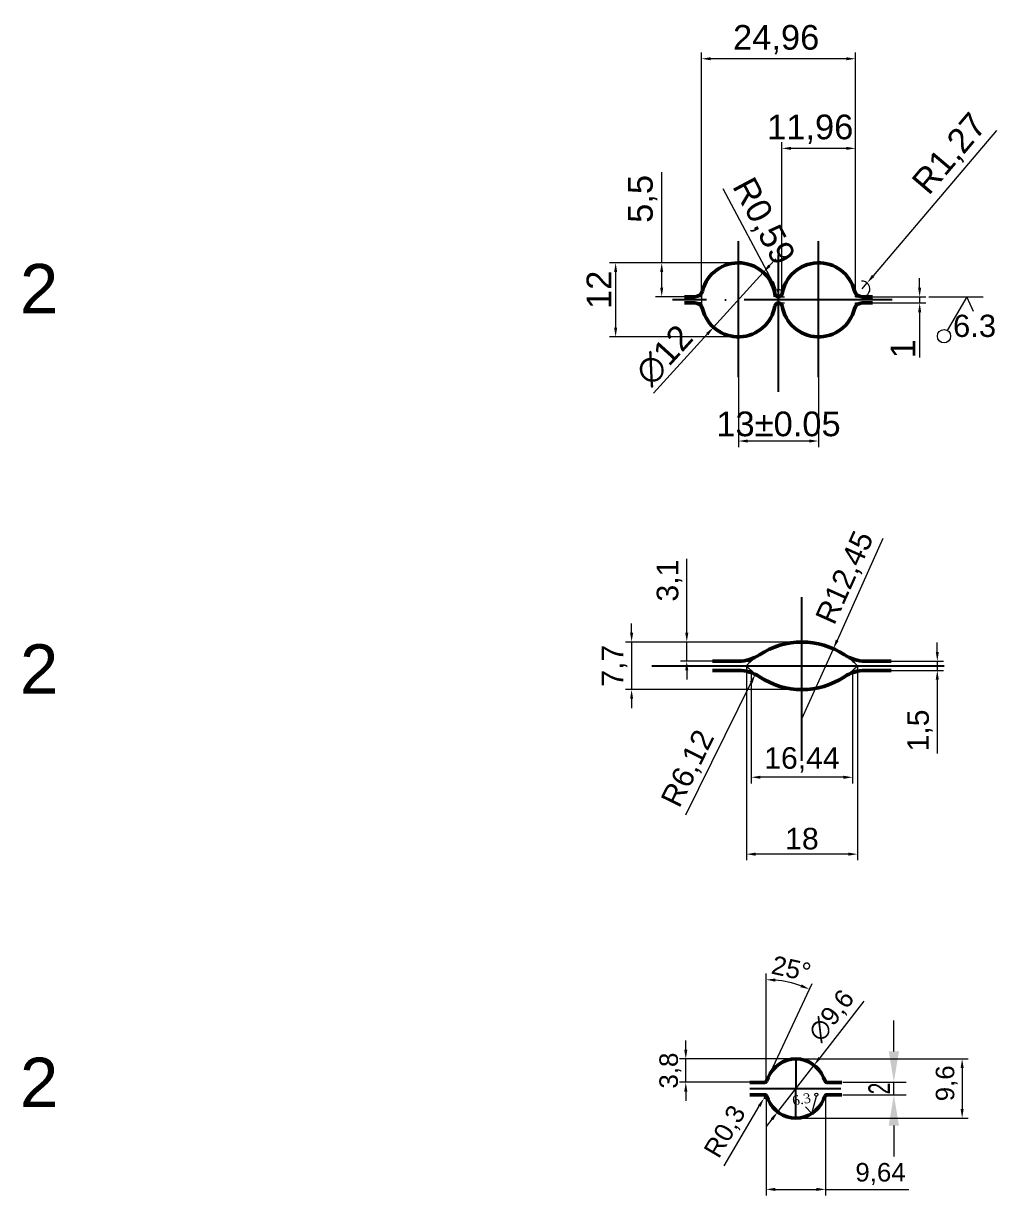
# Model space of a CAD drawing. Header units: millimetres. Extents: x 1526 to 31626, y -4643 to 9189.
# Drawn here: x 16923.5 to 17081.2, y -2227 to -2037.1 of the extents above; entities that cross this region are included whole.
import ezdxf

# ---------------------------------------------------------------- set-up
doc = ezdxf.new("R2010")
doc.units = ezdxf.units.MM
doc.linetypes.add('ACAD_ISO04W100', pattern=[30, 24, -3, 0, -3])
for name, color, linetype, lineweight in [('контурная', 7, 'Continuous', 50), ('осевые', 1, 'ACAD_ISO04W100', 25), ('тонкая', 7, 'Continuous', 20)]:
    doc.layers.add(name, color=color, linetype=linetype, lineweight=lineweight)
doc.layers.add('осевая', color=4, linetype='Continuous')
doc.styles.add('s1v3.5', font='arial.ttf', dxfattribs={"width": 0.7, "height": 3.5})
doc.styles.add('s1v4', font='arial.ttf', dxfattribs={"height": 4})
doc.styles.add('s1x3', font='times.ttf', dxfattribs={"height": 3})
doc.styles.get("Standard").update_dxf_attribs({"font": 'arial.ttf'})
doc.dimstyles.new('s1v3.5', dxfattribs={"dimtxt": 3.5, "dimasz": 5, "dimexe": 2, "dimexo": 0.2, "dimtad": 1, "dimtxsty": 's1v3.5', "dimcen": 2, "dimclrd": 3, "dimclre": 1, "dimclrt": 256, "dimadec": 0, "dimazin": 0, "dimtfac": 1, "dimtmove": 0, "dimatfit": 3, "dimfxl": 1, "dimlwd": -1, "dimlwe": -1, "dimarcsym": 0})
doc.dimstyles.new('s1v4', dxfattribs={"dimtxt": 4, "dimasz": 1.5, "dimexe": 1, "dimexo": 0, "dimgap": 0.7, "dimtad": 1, "dimtxsty": 'Standard', "dimcen": 1, "dimadec": 0, "dimazin": 0, "dimtfac": 1, "dimtix": 1, "dimtmove": 0, "dimatfit": 3, "dimfxl": 1, "dimlwd": -1, "dimlwe": 20, "dimarcsym": 0})

# ---------------------------------------------------------------- blocks, each defined once
blk = doc.blocks.new('*D1665')
at = {"layer": 'Defpoints', "color": 0, "transparency": 16777216}
for p in [(17033.37, -2042.82), (17033.37, -2081.39), (17058.33, -2081.39)]:
    blk.add_point(p, dxfattribs=at)
at = {"layer": 'тонкая', "color": 0, "lineweight": 20, "transparency": 16777216}
for p, q in [((17033.37, -2081.39), (17033.37, -2041.82)), ((17058.33, -2081.39), (17058.33, -2041.82))]:
    blk.add_line(p, q, dxfattribs=at)
at = {"layer": 'тонкая', "color": 0, "transparency": 16777216}
blk.add_line((17056.83, -2042.82), (17034.87, -2042.82), dxfattribs=at)
for points in [[(17034.87, -2042.57), (17034.87, -2043.07), (17033.37, -2042.82)], [(17056.83, -2042.57), (17056.83, -2043.07), (17058.33, -2042.82)]]:
    blk.add_solid(points, dxfattribs=at)
at = {"layer": 'тонкая', "color": 0, "transparency": 16777216, "insert": (17045.47, -2039.72), "char_height": 4, "attachment_point": 5}
blk.add_mtext('24,96', dxfattribs=at)
blk = doc.blocks.new('*D1666')
at = {"layer": 'Defpoints', "color": 0, "transparency": 16777216}
for p in [(17039.35, -2094.41), (17052.35, -2094.41), (17039.35, -2104.77)]:
    blk.add_point(p, dxfattribs=at)
at = {"layer": 'тонкая', "color": 0, "lineweight": 20, "transparency": 16777216}
for p, q in [((17039.35, -2094.41), (17039.35, -2105.77)), ((17052.35, -2094.41), (17052.35, -2105.77))]:
    blk.add_line(p, q, dxfattribs=at)
at = {"layer": 'тонкая', "color": 0, "transparency": 16777216}
blk.add_line((17050.85, -2104.77), (17040.85, -2104.77), dxfattribs=at)
for points in [[(17040.85, -2104.52), (17040.85, -2105.02), (17039.35, -2104.77)], [(17050.85, -2104.52), (17050.85, -2105.02), (17052.35, -2104.77)]]:
    blk.add_solid(points, dxfattribs=at)
at = {"layer": 'тонкая', "color": 0, "transparency": 16777216, "insert": (17045.85, -2102.02), "char_height": 4, "attachment_point": 5}
blk.add_mtext('13%%P0.05', dxfattribs=at)
blk = doc.blocks.new('*D1664')
at = {"layer": 'Defpoints', "color": 0, "transparency": 16777216}
for p in [(17046.37, -2057.34), (17058.33, -2074.89), (17046.37, -2081.39)]:
    blk.add_point(p, dxfattribs=at)
at = {"layer": 'тонкая', "color": 0, "lineweight": 20, "transparency": 16777216}
for p, q in [((17046.37, -2081.39), (17046.37, -2056.34)), ((17058.33, -2074.89), (17058.33, -2056.34))]:
    blk.add_line(p, q, dxfattribs=at)
at = {"layer": 'тонкая', "color": 0, "transparency": 16777216}
blk.add_line((17056.83, -2057.34), (17047.87, -2057.34), dxfattribs=at)
for points in [[(17047.87, -2057.09), (17047.87, -2057.59), (17046.37, -2057.34)], [(17056.83, -2057.09), (17056.83, -2057.59), (17058.33, -2057.34)]]:
    blk.add_solid(points, dxfattribs=at)
at = {"layer": 'тонкая', "color": 0, "transparency": 16777216, "insert": (17050.99, -2054.24), "char_height": 4, "attachment_point": 5}
blk.add_mtext('11,96', dxfattribs=at)
blk = doc.blocks.new('*D1667')
at = {"layer": 'Defpoints', "color": 0, "transparency": 16777216}
for p in [(17061.08, -2081.39), (17068.73, -2081.39), (17061.08, -2082.39)]:
    blk.add_point(p, dxfattribs=at)
at = {"layer": 'тонкая', "color": 0, "transparency": 16777216}
for p, q in [((17068.73, -2079.89), (17068.73, -2078.39)), ((17068.73, -2081.39), (17068.73, -2082.39)), ((17068.73, -2083.89), (17068.73, -2091.26))]:
    blk.add_line(p, q, dxfattribs=at)
at = {"layer": 'тонкая', "color": 0, "lineweight": 20, "transparency": 16777216}
for p, q in [((17061.08, -2081.39), (17069.73, -2081.39)), ((17061.08, -2082.39), (17069.73, -2082.39))]:
    blk.add_line(p, q, dxfattribs=at)
at = {"layer": 'тонкая', "color": 0, "transparency": 16777216}
for points in [[(17068.48, -2079.89), (17068.98, -2079.89), (17068.73, -2081.39)], [(17068.48, -2083.89), (17068.98, -2083.89), (17068.73, -2082.39)]]:
    blk.add_solid(points, dxfattribs=at)
at = {"layer": 'тонкая', "color": 0, "transparency": 16777216, "insert": (17066.02, -2089.83), "char_height": 4, "attachment_point": 5, "rotation": 90}
blk.add_mtext('1', dxfattribs=at)
blk = doc.blocks.new('*D1668')
at = {"layer": 'Defpoints', "color": 0, "transparency": 16777216}
for p in [(17060.22, -2079.15), (17059.4, -2080.12)]:
    blk.add_point(p, dxfattribs=at)
at = {"layer": 'тонкая', "color": 0, "transparency": 16777216}
for p, q in [((17081.2, -2054.42), (17061.19, -2078.01)), ((17059.4, -2080.12), (17060.22, -2079.15))]:
    blk.add_line(p, q, dxfattribs=at)
at = {"layer": 'тонкая', "color": 0, "lineweight": 20, "transparency": 16777216}
blk.add_arc((17059.4, -2080.12), 1.27, 270, 94.8138, dxfattribs=at)
at = {"layer": 'тонкая', "color": 0, "transparency": 16777216}
blk.add_solid([(17061, -2077.85), (17061.38, -2078.17), (17060.22, -2079.15)], dxfattribs=at)
at = {"layer": 'тонкая', "color": 0, "transparency": 16777216, "insert": (17073.78, -2058.37), "char_height": 4, "attachment_point": 5, "rotation": 49.699}
blk.add_mtext('R1,27', dxfattribs=at)
blk = doc.blocks.new('*D1669')
at = {"layer": 'Defpoints', "color": 0, "transparency": 16777216}
for p in [(17039.35, -2075.89), (17019.45, -2087.89), (17039.35, -2087.89)]:
    blk.add_point(p, dxfattribs=at)
at = {"layer": 'тонкая', "color": 0, "lineweight": 20, "transparency": 16777216}
for p, q in [((17039.35, -2075.89), (17018.45, -2075.89)), ((17039.35, -2087.89), (17018.45, -2087.89))]:
    blk.add_line(p, q, dxfattribs=at)
at = {"layer": 'тонкая', "color": 0, "transparency": 16777216}
blk.add_line((17019.45, -2077.39), (17019.45, -2086.39), dxfattribs=at)
for points in [[(17019.2, -2077.39), (17019.7, -2077.39), (17019.45, -2075.89)], [(17019.2, -2086.39), (17019.7, -2086.39), (17019.45, -2087.89)]]:
    blk.add_solid(points, dxfattribs=at)
at = {"layer": 'тонкая', "color": 0, "transparency": 16777216, "insert": (17016.74, -2080.27), "char_height": 4, "attachment_point": 5, "rotation": 90}
blk.add_mtext('12', dxfattribs=at)
blk = doc.blocks.new('*D1670')
at = {"layer": 'Defpoints', "color": 0, "transparency": 16777216}
for p in [(17045.57, -2080.28), (17045.85, -2080.8)]:
    blk.add_point(p, dxfattribs=at)
at = {"layer": 'тонкая', "color": 0, "transparency": 16777216}
for p, q in [((17036.81, -2063.84), (17044.87, -2078.96)), ((17045.85, -2080.8), (17045.57, -2080.28))]:
    blk.add_line(p, q, dxfattribs=at)
at = {"layer": 'тонкая', "color": 0, "lineweight": 20, "transparency": 16777216}
blk.add_arc((17045.85, -2080.8), 0.59, 350.4794, 118.0546, dxfattribs=at)
at = {"layer": 'тонкая', "color": 0, "transparency": 16777216}
blk.add_solid([(17045.09, -2078.84), (17044.65, -2079.07), (17045.57, -2080.28)], dxfattribs=at)
at = {"layer": 'тонкая', "color": 0, "transparency": 16777216, "insert": (17043.23, -2069.28), "char_height": 4, "attachment_point": 5, "rotation": 298.0546}
blk.add_mtext('R0,59', dxfattribs=at)
blk = doc.blocks.new('*D1671')
at = {"layer": 'Defpoints', "color": 0, "transparency": 16777216}
for p in [(17043.39, -2077.45), (17035.32, -2086.33)]:
    blk.add_point(p, dxfattribs=at)
at = {"layer": 'тонкая', "color": 0, "transparency": 16777216}
for p, q in [((17044.39, -2076.34), (17045.4, -2075.23)), ((17043.39, -2077.45), (17035.32, -2086.33)), ((17025.61, -2097.02), (17034.31, -2087.44))]:
    blk.add_line(p, q, dxfattribs=at)
at = {"layer": 'тонкая', "color": 0, "lineweight": 20, "transparency": 16777216}
blk.add_arc((17039.35, -2081.89), 6, 165.9088, 237.2944, dxfattribs=at)
at = {"layer": 'тонкая', "color": 0, "transparency": 16777216}
for points in [[(17044.21, -2076.17), (17044.58, -2076.51), (17043.39, -2077.45)], [(17034.12, -2087.27), (17034.49, -2087.61), (17035.32, -2086.33)]]:
    blk.add_solid(points, dxfattribs=at)
at = {"layer": 'тонкая', "color": 0, "transparency": 16777216, "insert": (17027.34, -2090.87), "char_height": 4, "attachment_point": 5, "rotation": 47.7451}
blk.add_mtext('∅12', dxfattribs=at)
blk = doc.blocks.new('*D1672')
at = {"layer": 'Defpoints', "color": 0, "transparency": 16777216}
for p in [(17026.92, -2075.89), (17030.62, -2075.89), (17030.62, -2081.39)]:
    blk.add_point(p, dxfattribs=at)
at = {"layer": 'тонкая', "color": 0, "transparency": 16777216}
for p, q in [((17026.92, -2075.89), (17026.92, -2061.18)), ((17026.92, -2079.89), (17026.92, -2077.39))]:
    blk.add_line(p, q, dxfattribs=at)
at = {"layer": 'тонкая', "color": 0, "lineweight": 20, "transparency": 16777216}
for p, q in [((17030.62, -2075.89), (17025.92, -2075.89)), ((17030.62, -2081.39), (17025.92, -2081.39))]:
    blk.add_line(p, q, dxfattribs=at)
at = {"layer": 'тонкая', "color": 0, "transparency": 16777216}
for points in [[(17026.67, -2077.39), (17027.17, -2077.39), (17026.92, -2075.89)], [(17026.67, -2079.89), (17027.17, -2079.89), (17026.92, -2081.39)]]:
    blk.add_solid(points, dxfattribs=at)
at = {"layer": 'тонкая', "color": 0, "transparency": 16777216, "insert": (17023.83, -2065.53), "char_height": 4, "attachment_point": 5, "rotation": 90}
blk.add_mtext('5,5', dxfattribs=at)
blk = doc.blocks.new('*D1673')
at = {"layer": 'Defpoints', "color": 0, "transparency": 16777216}
for p in [(17054.74, -2138.44), (17049.65, -2149.79)]:
    blk.add_point(p, dxfattribs=at)
at = {"layer": 'тонкая', "color": 0, "transparency": 16777216}
for p, q in [((17062.77, -2120.57), (17055.36, -2137.07)), ((17049.65, -2149.79), (17054.74, -2138.44))]:
    blk.add_line(p, q, dxfattribs=at)
blk.add_solid([(17055.13, -2136.97), (17055.59, -2137.17), (17054.74, -2138.44)], dxfattribs=at)
at = {"layer": 'тонкая', "color": 0, "transparency": 16777216, "insert": (17056.81, -2126.99), "char_height": 3.5, "attachment_point": 5, "rotation": 65.819}
blk.add_mtext('R12,45', dxfattribs=at)
blk = doc.blocks.new('*D1674')
at = {"layer": 'Defpoints', "color": 0, "transparency": 16777216}
for p in [(17041.43, -2141.94), (17057.87, -2141.94), (17041.43, -2159.26)]:
    blk.add_point(p, dxfattribs=at)
at = {"layer": 'тонкая', "color": 0, "lineweight": 20, "transparency": 16777216}
for p, q in [((17041.43, -2141.94), (17041.43, -2160.26)), ((17057.87, -2141.94), (17057.87, -2160.26))]:
    blk.add_line(p, q, dxfattribs=at)
at = {"layer": 'тонкая', "color": 0, "transparency": 16777216}
blk.add_line((17056.37, -2159.26), (17042.93, -2159.26), dxfattribs=at)
for points in [[(17042.93, -2159.01), (17042.93, -2159.51), (17041.43, -2159.26)], [(17056.37, -2159.01), (17056.37, -2159.51), (17057.87, -2159.26)]]:
    blk.add_solid(points, dxfattribs=at)
at = {"layer": 'тонкая', "color": 0, "transparency": 16777216, "insert": (17049.65, -2156.46), "char_height": 3.5, "attachment_point": 5}
blk.add_mtext('16,44', dxfattribs=at)
blk = doc.blocks.new('*D1675')
at = {"layer": 'Defpoints', "color": 0, "transparency": 16777216}
for p in [(17040.64, -2141.19), (17058.65, -2141.19), (17040.64, -2171.72)]:
    blk.add_point(p, dxfattribs=at)
at = {"layer": 'тонкая', "color": 0, "lineweight": 20, "transparency": 16777216}
for p, q in [((17040.64, -2141.19), (17040.64, -2172.72)), ((17058.65, -2141.19), (17058.65, -2172.72))]:
    blk.add_line(p, q, dxfattribs=at)
at = {"layer": 'тонкая', "color": 0, "transparency": 16777216}
blk.add_line((17057.15, -2171.72), (17042.14, -2171.72), dxfattribs=at)
for points in [[(17042.14, -2171.47), (17042.14, -2171.97), (17040.64, -2171.72)], [(17057.15, -2171.47), (17057.15, -2171.97), (17058.65, -2171.72)]]:
    blk.add_solid(points, dxfattribs=at)
at = {"layer": 'тонкая', "color": 0, "transparency": 16777216, "insert": (17049.65, -2169.23), "char_height": 3.5, "attachment_point": 5}
blk.add_mtext('18', dxfattribs=at)
blk = doc.blocks.new('*D1676')
at = {"layer": 'Defpoints', "color": 0, "transparency": 16777216}
for p in [(17064.12, -2140.44), (17064.12, -2141.94), (17071.59, -2141.94)]:
    blk.add_point(p, dxfattribs=at)
at = {"layer": 'тонкая', "color": 0, "transparency": 16777216}
for p, q in [((17071.59, -2138.94), (17071.59, -2137.44)), ((17071.59, -2140.44), (17071.59, -2141.94)), ((17071.59, -2143.44), (17071.59, -2155.41))]:
    blk.add_line(p, q, dxfattribs=at)
at = {"layer": 'тонкая', "color": 0, "lineweight": 20, "transparency": 16777216}
for p, q in [((17064.12, -2140.44), (17072.59, -2140.44)), ((17064.12, -2141.94), (17072.59, -2141.94))]:
    blk.add_line(p, q, dxfattribs=at)
at = {"layer": 'тонкая', "color": 0, "transparency": 16777216}
for points in [[(17071.34, -2138.94), (17071.84, -2138.94), (17071.59, -2140.44)], [(17071.34, -2143.44), (17071.84, -2143.44), (17071.59, -2141.94)]]:
    blk.add_solid(points, dxfattribs=at)
at = {"layer": 'тонкая', "color": 0, "transparency": 16777216, "insert": (17068.79, -2151.68), "char_height": 3.5, "attachment_point": 5, "rotation": 90}
blk.add_mtext('1,5', dxfattribs=at)
blk = doc.blocks.new('*D1677')
at = {"layer": 'Defpoints', "color": 0, "transparency": 16777216}
for p in [(17049.65, -2137.34), (17022.04, -2145.04), (17049.65, -2145.04)]:
    blk.add_point(p, dxfattribs=at)
at = {"layer": 'тонкая', "color": 0, "transparency": 16777216}
for p, q in [((17022.04, -2135.84), (17022.04, -2134.34)), ((17022.04, -2137.34), (17022.04, -2145.04)), ((17022.04, -2146.54), (17022.04, -2148.04))]:
    blk.add_line(p, q, dxfattribs=at)
at = {"layer": 'тонкая', "color": 0, "lineweight": 20, "transparency": 16777216}
for p, q in [((17049.65, -2137.34), (17021.04, -2137.34)), ((17049.65, -2145.04), (17021.04, -2145.04))]:
    blk.add_line(p, q, dxfattribs=at)
at = {"layer": 'тонкая', "color": 0, "transparency": 16777216}
for points in [[(17021.79, -2135.84), (17022.29, -2135.84), (17022.04, -2137.34)], [(17021.79, -2146.54), (17022.29, -2146.54), (17022.04, -2145.04)]]:
    blk.add_solid(points, dxfattribs=at)
at = {"layer": 'тонкая', "color": 0, "transparency": 16777216, "insert": (17019.25, -2141.19), "char_height": 3.5, "attachment_point": 5, "rotation": 90}
blk.add_mtext('7,7', dxfattribs=at)
blk = doc.blocks.new('*D1678')
at = {"layer": 'Defpoints', "color": 0, "transparency": 16777216}
for p in [(17030.98, -2137.34), (17035.17, -2137.34), (17035.17, -2140.44)]:
    blk.add_point(p, dxfattribs=at)
at = {"layer": 'тонкая', "color": 0, "transparency": 16777216}
for p, q in [((17030.98, -2135.84), (17030.98, -2123.84)), ((17030.98, -2140.44), (17030.98, -2137.34)), ((17030.98, -2141.94), (17030.98, -2143.44))]:
    blk.add_line(p, q, dxfattribs=at)
at = {"layer": 'тонкая', "color": 0, "lineweight": 20, "transparency": 16777216}
for p, q in [((17035.17, -2137.34), (17029.98, -2137.34)), ((17035.17, -2140.44), (17029.98, -2140.44))]:
    blk.add_line(p, q, dxfattribs=at)
at = {"layer": 'тонкая', "color": 0, "transparency": 16777216}
for points in [[(17030.73, -2135.84), (17031.23, -2135.84), (17030.98, -2137.34)], [(17030.73, -2141.94), (17031.23, -2141.94), (17030.98, -2140.44)]]:
    blk.add_solid(points, dxfattribs=at)
at = {"layer": 'тонкая', "color": 0, "transparency": 16777216, "insert": (17028.18, -2127.39), "char_height": 3.5, "attachment_point": 5, "rotation": 90}
blk.add_mtext('3,1', dxfattribs=at)
blk = doc.blocks.new('*D1679')
at = {"layer": 'Defpoints', "color": 0, "transparency": 16777216}
for p in [(17042.08, -2142.58), (17039.37, -2148.06)]:
    blk.add_point(p, dxfattribs=at)
at = {"layer": 'тонкая', "color": 0, "transparency": 16777216}
blk.add_line((17030.83, -2165.36), (17041.42, -2143.92), dxfattribs=at)
blk.add_solid([(17041.19, -2143.81), (17041.64, -2144.03), (17042.08, -2142.58)], dxfattribs=at)
at = {"layer": 'тонкая', "color": 0, "transparency": 16777216, "insert": (17031.37, -2157.93), "char_height": 3.5, "attachment_point": 5, "rotation": 63.7159}
blk.add_mtext('R6,12', dxfattribs=at)
blk = doc.blocks.new('*D1680')
at = {"layer": 'Defpoints', "color": 0, "transparency": 16777216}
for p in [(17053.48, -2210.7), (17043.84, -2211.76), (17053.48, -2226.05)]:
    blk.add_point(p, dxfattribs=at)
at = {"layer": 'тонкая', "color": 0, "lineweight": 20, "transparency": 16777216}
for p, q in [((17053.48, -2210.7), (17053.48, -2227.05)), ((17043.84, -2211.76), (17043.84, -2227.05))]:
    blk.add_line(p, q, dxfattribs=at)
at = {"layer": 'тонкая', "color": 0, "transparency": 16777216}
for p, q in [((17045.34, -2226.05), (17051.98, -2226.05)), ((17053.48, -2226.05), (17066.98, -2226.05))]:
    blk.add_line(p, q, dxfattribs=at)
for points in [[(17045.34, -2225.8), (17045.34, -2226.3), (17043.84, -2226.05)], [(17051.98, -2225.8), (17051.98, -2226.3), (17053.48, -2226.05)]]:
    blk.add_solid(points, dxfattribs=at)
at = {"layer": 'тонкая', "color": 0, "transparency": 16777216, "insert": (17062.39, -2223.55), "char_height": 3, "attachment_point": 5}
blk.add_mtext('9,64', dxfattribs=at)
blk = doc.blocks.new('*D1681')
at = {"layer": 'Defpoints', "color": 0, "transparency": 16777216}
for p in [(17048.66, -2204.9), (17048.66, -2214.5), (17075.62, -2214.5)]:
    blk.add_point(p, dxfattribs=at)
at = {"layer": 'тонкая', "color": 0, "lineweight": 20, "transparency": 16777216}
for p, q in [((17048.66, -2204.9), (17076.62, -2204.9)), ((17048.66, -2214.5), (17076.62, -2214.5))]:
    blk.add_line(p, q, dxfattribs=at)
at = {"layer": 'тонкая', "color": 0, "transparency": 16777216}
blk.add_line((17075.62, -2206.4), (17075.62, -2213), dxfattribs=at)
for points in [[(17075.37, -2206.4), (17075.87, -2206.4), (17075.62, -2204.9)], [(17075.37, -2213), (17075.87, -2213), (17075.62, -2214.5)]]:
    blk.add_solid(points, dxfattribs=at)
at = {"layer": 'тонкая', "color": 0, "transparency": 16777216, "insert": (17073.12, -2208.86), "char_height": 3, "attachment_point": 5, "rotation": 90}
blk.add_mtext('9,6', dxfattribs=at)
blk = doc.blocks.new('*D1682')
at = {"layer": 'Defpoints', "color": 0, "transparency": 16777216}
for p in [(17030.82, -2204.9), (17048.66, -2204.9), (17041.22, -2208.7)]:
    blk.add_point(p, dxfattribs=at)
at = {"layer": 'тонкая', "color": 0, "transparency": 16777216}
for p, q in [((17030.82, -2203.4), (17030.82, -2201.9)), ((17030.82, -2208.7), (17030.82, -2204.9)), ((17030.82, -2210.2), (17030.82, -2211.7))]:
    blk.add_line(p, q, dxfattribs=at)
at = {"layer": 'тонкая', "color": 0, "lineweight": 20, "transparency": 16777216}
for p, q in [((17048.66, -2204.9), (17029.82, -2204.9)), ((17041.22, -2208.7), (17029.82, -2208.7))]:
    blk.add_line(p, q, dxfattribs=at)
at = {"layer": 'тонкая', "color": 0, "transparency": 16777216}
for points in [[(17030.57, -2203.4), (17031.07, -2203.4), (17030.82, -2204.9)], [(17030.57, -2210.2), (17031.07, -2210.2), (17030.82, -2208.7)]]:
    blk.add_solid(points, dxfattribs=at)
at = {"layer": 'тонкая', "color": 0, "transparency": 16777216, "insert": (17028.32, -2206.8), "char_height": 3, "attachment_point": 5, "rotation": 90}
blk.add_mtext('3,8', dxfattribs=at)
blk = doc.blocks.new('*D1683')
at = {"layer": 'Defpoints', "color": 0, "transparency": 16777216}
for p in [(17048.62, -2192.76), (17043.84, -2207.65), (17043.84, -2208.7), (17043.92, -2208.53), (17044.2, -2207.94)]:
    blk.add_point(p, dxfattribs=at)
at = {"layer": 'тонкая', "color": 0, "lineweight": 20, "transparency": 16777216}
for p, q in [((17043.84, -2207.65), (17043.84, -2191.06)), ((17044.2, -2207.94), (17051.3, -2192.71))]:
    blk.add_line(p, q, dxfattribs=at)
at = {"layer": 'тонкая', "color": 0, "transparency": 16777216}
blk.add_arc((17043.84, -2208.7), 16.64, 70.1655, 84.8345, dxfattribs=at)
for points in [[(17045.33, -2192.38), (17045.35, -2191.88), (17043.84, -2192.06)], [(17049.59, -2192.82), (17049.4, -2193.28), (17050.88, -2193.62)]]:
    blk.add_solid(points, dxfattribs=at)
at = {"layer": 'тонкая', "color": 0, "transparency": 16777216, "insert": (17047.93, -2190.28), "char_height": 3, "attachment_point": 5, "rotation": 347.5}
blk.add_mtext('25°', dxfattribs=at)
blk = doc.blocks.new('*D1684')
at = {"layer": 'Defpoints', "color": 0, "transparency": 16777216}
for p in [(17051.61, -2205.92), (17045.72, -2213.49)]:
    blk.add_point(p, dxfattribs=at)
at = {"layer": 'тонкая', "color": 0, "transparency": 16777216}
for p, q in [((17059.67, -2195.56), (17052.53, -2204.73)), ((17045.72, -2213.49), (17051.61, -2205.92)), ((17044.79, -2214.68), (17043.87, -2215.86))]:
    blk.add_line(p, q, dxfattribs=at)
for points in [[(17052.34, -2204.58), (17052.73, -2204.89), (17051.61, -2205.92)], [(17044.6, -2214.52), (17044.99, -2214.83), (17045.72, -2213.49)]]:
    blk.add_solid(points, dxfattribs=at)
at = {"layer": 'тонкая', "color": 0, "transparency": 16777216, "insert": (17054.55, -2197.99), "char_height": 3, "attachment_point": 5, "rotation": 52.1014}
blk.add_mtext('∅9,6', dxfattribs=at)
blk = doc.blocks.new('*D1685')
at = {"layer": 'Defpoints', "color": 0, "transparency": 16777216}
for p in [(17043.65, -2211), (17043.5, -2211.26)]:
    blk.add_point(p, dxfattribs=at)
at = {"layer": 'тонкая', "color": 0, "transparency": 16777216}
for p, q in [((17043.65, -2211), (17043.5, -2211.26)), ((17037.04, -2222.24), (17042.74, -2212.56))]:
    blk.add_line(p, q, dxfattribs=at)
at = {"layer": 'тонкая', "color": 0, "lineweight": 20, "transparency": 16777216}
blk.add_arc((17043.65, -2211), 0.3, 239.5313, 25, dxfattribs=at)
at = {"layer": 'тонкая', "color": 0, "transparency": 16777216}
blk.add_solid([(17042.52, -2212.43), (17042.95, -2212.68), (17043.5, -2211.26)], dxfattribs=at)
at = {"layer": 'тонкая', "color": 0, "transparency": 16777216, "insert": (17037.35, -2216.77), "char_height": 3, "attachment_point": 5, "rotation": 59.5313}
blk.add_mtext('R0,3', dxfattribs=at)
blk = doc.blocks.new('*D1686')
at = {"layer": 'Defpoints', "color": 0, "transparency": 16777216}
for p in [(17056.1, -2208.7), (17064.55, -2208.7), (17056.1, -2210.7)]:
    blk.add_point(p, dxfattribs=at)
at = {"layer": 'тонкая', "color": 3, "transparency": 16777216}
for p, q in [((17064.55, -2203.7), (17064.55, -2198.7)), ((17064.55, -2210.7), (17064.55, -2208.7)), ((17064.55, -2215.7), (17064.55, -2220.7))]:
    blk.add_line(p, q, dxfattribs=at)
at = {"layer": 'тонкая', "color": 1, "transparency": 16777216}
for p, q in [((17056.3, -2208.7), (17066.55, -2208.7)), ((17056.3, -2210.7), (17066.55, -2210.7))]:
    blk.add_line(p, q, dxfattribs=at)
at = {"layer": 'тонкая', "color": 3, "transparency": 16777216}
for points in [[(17063.72, -2203.7), (17065.38, -2203.7), (17064.55, -2208.7)], [(17063.72, -2215.7), (17065.38, -2215.7), (17064.55, -2210.7)]]:
    blk.add_solid(points, dxfattribs=at)
at = {"layer": 'тонкая', "transparency": 16777216, "insert": (17062.17, -2209.7), "char_height": 3.5, "attachment_point": 5, "rotation": 90, "style": 's1v3.5'}
blk.add_mtext('2', dxfattribs=at)

msp = doc.modelspace()

# ---------------------------------------------------------------- linework, layer by layer
at = {"layer": 'контурная'}
for p, q in [((17032.30013, -2081.38987), (17030.62392, -2081.38987)), ((17059.40261, -2081.38987), (17061.07882, -2081.38987)), ((17032.30013, -2082.38987), (17030.62392, -2082.38987)), ((17059.40261, -2082.38987), (17061.07882, -2082.38987)), ((17039.37329, -2140.4447), (17035.16734, -2140.4447)), ((17059.91714, -2140.4447), (17064.1231, -2140.4447)), ((17039.37329, -2141.9447), (17035.16734, -2141.9447)), ((17059.91714, -2141.9447), (17064.1231, -2141.9447)), ((17043.65201, -2208.70496), (17041.22352, -2208.70496)), ((17043.92391, -2208.53175), (17044.2004, -2207.93882)), ((17053.40341, -2208.53175), (17053.12692, -2207.93882)), ((17053.6753, -2208.70496), (17056.10379, -2208.70496)), ((17043.65201, -2210.70496), (17041.22352, -2210.70496)), ((17043.92391, -2210.87818), (17044.2004, -2211.47111)), ((17053.40341, -2210.87818), (17053.12692, -2211.47111)), ((17053.6753, -2210.70496), (17056.10379, -2210.70496))]:
    msp.add_line(p, q, dxfattribs=at)
for centre, radius, start, end in [((17039.35137, -2081.88987), 6, 4.7801918, 165.9087851), ((17052.35137, -2081.88987), 6, 14.0912149, 170.4794045), ((17032.30013, -2080.11987), 1.27, 270, 345.9087851), ((17045.8506, -2080.79987), 0.59, 189.5205955, 270), ((17045.85214, -2080.79987), 0.59, 270, 350.4794045), ((17059.40261, -2080.11987), 1.27, 194.0912149, 270), ((17032.30013, -2083.65987), 1.27, 14.0912149, 90), ((17039.35137, -2081.88987), 6, 194.0912149, 350.4794045), ((17045.8506, -2082.97987), 0.59, 90, 170.4794045), ((17045.85214, -2082.97987), 0.59, 9.5205955, 90), ((17052.35137, -2081.88987), 6, 189.5205955, 345.9087851), ((17059.40261, -2083.65987), 1.27, 90, 165.9087851), ((17049.64522, -2149.79283), 12.44813, 56.4130498, 123.5869502), ((17039.37329, -2134.3247), 6.12, 270, 303.5869502), ((17059.91714, -2134.3247), 6.12, 236.4130498, 270), ((17039.37329, -2148.0647), 6.12, 56.4130498, 90), ((17059.91714, -2148.0647), 6.12, 90, 123.5869502), ((17049.64522, -2132.59657), 12.44813, 236.4130498, 303.5869502), ((17048.66366, -2209.70496), 4.8, 90, 158.4109064), ((17048.66366, -2209.70496), 4.8, 21.5890936, 90), ((17043.65201, -2208.40496), 0.3, 270, 335), ((17053.6753, -2208.40496), 0.3, 205, 270), ((17043.65201, -2211.00496), 0.3, 25, 90), ((17053.6753, -2211.00496), 0.3, 90, 155), ((17048.66366, -2209.70496), 4.8, 201.5890936, 270), ((17048.66366, -2209.70496), 4.8, 270, 338.4109064)]:
    msp.add_arc(centre, radius, start, end, dxfattribs=at)
at = {"layer": 'осевая'}
for p, q in [((17049.64522, -2156.58462), (17049.64522, -2130.06316)), ((17025.32552, -2141.1947), (17072.71822, -2141.1947))]:
    msp.add_line(p, q, dxfattribs=at)
at = {"layer": 'осевые'}
for p, q in [((17039.35137, -2094.4133), (17039.35137, -2072.36139)), ((17052.35137, -2094.4133), (17052.35137, -2072.36139)), ((17045.85137, -2096.77051), (17045.85137, -2074.57666)), ((17064.27814, -2081.88987), (17028.67529, -2081.88987)), ((17048.66366, -2204.90496), (17048.66366, -2209.70496)), ((17041.22352, -2209.70496), (17055.95434, -2209.70496)), ((17048.66366, -2214.50496), (17048.66366, -2209.70496))]:
    msp.add_line(p, q, dxfattribs=at)
at = {"layer": 'тонкая'}
for p, q in [((17033.37224, -2081.38987), (17032.71443, -2081.38987)), ((17045.8506, -2081.38987), (17045.25096, -2081.38987)), ((17045.8506, -2081.38987), (17046.83854, -2081.38987)), ((17058.3305, -2081.38987), (17059.16828, -2081.38987)), ((17070.23154, -2081.38987), (17079.00497, -2081.38987)), ((17033.37224, -2082.38987), (17032.71443, -2082.38987)), ((17045.8506, -2082.38987), (17046.83854, -2082.38987)), ((17058.3305, -2082.38987), (17059.16828, -2082.38987)), ((17039.37329, -2140.4447), (17041.42522, -2140.4447)), ((17059.91714, -2140.4447), (17057.86522, -2140.4447)), ((17039.37329, -2141.9447), (17041.42522, -2141.9447)), ((17059.91714, -2141.9447), (17057.86522, -2141.9447)), ((17043.7348, -2208.70496), (17043.84313, -2208.70496)), ((17043.84313, -2208.70496), (17043.84313, -2207.65124)), ((17043.84313, -2208.70496), (17043.89826, -2208.58675)), ((17053.48418, -2208.70496), (17053.42906, -2208.58675)), ((17053.59252, -2208.70496), (17053.48418, -2208.70496)), ((17043.7348, -2210.70496), (17043.84313, -2210.70496)), ((17043.84313, -2210.70496), (17043.89826, -2210.82317)), ((17043.84313, -2210.70496), (17043.84313, -2211.75869)), ((17053.48418, -2210.70496), (17053.42906, -2210.82317)), ((17053.59252, -2210.70496), (17053.48418, -2210.70496))]:
    msp.add_line(p, q, dxfattribs=at)
for points in [[(17077.45014, -2083.77946), (17076.36895, -2081.38987), (17073.21707, -2086.84908)], [(17050.23111, -2212.67637), (17051.23749, -2213.75656), (17051.99119, -2210.94369)]]:
    msp.add_lwpolyline(points, dxfattribs=at)
for centre, radius in [((17072.67825, -2087.78235), 1.07765), ((17051.98993, -2210.6871), 0.24941)]:
    msp.add_circle(centre, radius, dxfattribs=at)
for centre, radius, start, end in [((17039.35137, -2081.88987), 6, 168.9588089, 175.2198082), ((17052.35137, -2081.88987), 6, 172.0771278, 175.2198082), ((17052.35137, -2081.88987), 6, 4.7801918, 12.165435), ((17039.35137, -2081.88987), 6, 184.7801918, 191.0411911), ((17052.35137, -2081.88987), 6, 184.7801918, 187.9228722), ((17052.35137, -2081.88987), 6, 347.834565, 355.2198082), ((17049.64522, -2149.79283), 12.44813, 125.7741738, 136.3131413), ((17049.64522, -2149.79283), 12.44813, 43.6868587, 54.2258262), ((17049.64522, -2132.59657), 12.44813, 223.6868587, 234.2258262), ((17049.64522, -2132.59657), 12.44813, 305.7741738, 316.3131413)]:
    msp.add_arc(centre, radius, start, end, dxfattribs=at)

# ---------------------------------------------------------------- texts
at = {"layer": 'тонкая', "style": 's1v4'}
for s, height, p in [('2', 8, (16922.89571, -2084.06865)), ('6.3', 3.6, (17074.13705, -2087.9014)), ('2', 8, (16922.89571, -2145.71461)), ('2', 8, (16922.89571, -2212.70469))]:
    msp.add_text(s, height=height, dxfattribs=at).set_placement(p)
at = {"layer": 'тонкая', "style": 's1x3'}
msp.add_text('6.3', height=1.6, rotation=10, dxfattribs=at).set_placement((17048.22933, -2212.48352))

# ---------------------------------------------------------------- dimensions: what is measured, and where the dimension line sits
at = {"layer": 'тонкая'}
for base, p1, p2, picture, middle in [((17033.37224, -2042.82377), (17058.3305, -2081.38987), (17033.37224, -2081.38987), '*D1665', (17045.47235, -2042.82377)), ((17046.37224, -2057.34425), (17058.3305, -2074.89145), (17046.37224, -2081.38987), '*D1664', (17050.98974, -2057.34425))]:
    dim = msp.add_linear_dim(base=base, p1=p1, p2=p2, dimstyle='s1v4', dxfattribs=at)
    dim.commit()
    dim.dimension.update_dxf_attribs({"geometry": picture, "text_midpoint": middle, "dimtype": 160})
for center, mpoint, override, picture, middle in [((17059.40261, -2080.11987), (17060.22405, -2079.1513), {"dimdec": 4}, '*D1668', (17076.14603, -2060.37741)), ((17039.37329, -2148.0647), (17042.08337, -2142.57745), {"dimtxt": 3.5}, '*D1679', (17033.88701, -2159.17309))]:
    dim = msp.add_radius_dim(center=center, mpoint=mpoint, dimstyle='s1v4', override=override, dxfattribs=at)
    dim.commit()
    dim.dimension.update_dxf_attribs({"geometry": picture, "text_midpoint": middle, "dimtype": 164})
for base, p1, p2, dimstyle, picture, middle in [((17026.92383, -2075.88987), (17030.62392, -2081.38987), (17030.62392, -2075.88987), 's1v4', '*D1672', (17026.92383, -2065.53366)), ((17019.45115, -2087.88987), (17039.35137, -2075.88987), (17039.35137, -2087.88987), 's1v4', '*D1669', (17019.45115, -2080.26669)), ((17068.73154, -2081.38987), (17061.07882, -2082.38987), (17061.07882, -2081.38987), 's1v4', '*D1667', (17068.73154, -2089.82657)), ((17064.54964, -2208.70496), (17056.10379, -2210.70496), (17056.10379, -2208.70496), 's1v3.5', '*D1686', (17064.54964, -2209.70496))]:
    dim = msp.add_linear_dim(base=base, p1=p1, p2=p2, angle=90, dimstyle=dimstyle, dxfattribs=at)
    dim.commit()
    dim.dimension.update_dxf_attribs({"geometry": picture, "text_midpoint": middle, "dimtype": 160})
dim = msp.add_radius_dim(center=(17045.85214, -2080.79987), mpoint=(17045.57466, -2080.27919), dimstyle='s1v4', dxfattribs=at)
dim.commit()
dim.dimension.update_dxf_attribs({"geometry": '*D1670', "text_midpoint": (17043.22818, -2069.27675)})
dim = msp.add_diameter_dim_2p(p1=(17043.38596, -2077.44891), p2=(17035.31679, -2086.33083), dimstyle='s1v4', dxfattribs=at)
dim.commit()
dim.dimension.update_dxf_attribs({"geometry": '*D1671', "text_midpoint": (17027.34034, -2090.86614)})
dim = msp.add_linear_dim(base=(17039.35137, -2104.76636), p1=(17052.35137, -2094.4133), p2=(17039.35137, -2094.4133), text='<>%%P0.05', dimstyle='s1v4', dxfattribs=at)
dim.commit()
dim.dimension.update_dxf_attribs({"geometry": '*D1666', "text_midpoint": (17045.85137, -2104.76636), "dimtype": 160})
for center, mpoint, override, picture, middle in [((17049.64522, -2149.79283), (17054.74423, -2138.43695), {"dimtxt": 3.5}, '*D1673', (17056.81282, -2126.98628)), ((17043.65201, -2211.00496), (17043.49989, -2211.26354), {"dimtxt": 3}, '*D1685', (17037.35384, -2216.77455))]:
    dim = msp.add_radius_dim(center=center, mpoint=mpoint, dimstyle='s1v4', override=override, dxfattribs=at)
    dim.commit()
    dim.dimension.update_dxf_attribs({"geometry": picture, "text_midpoint": middle})
for base, p1, p2, override, picture, middle in [((17030.98415, -2137.3447), (17035.16734, -2140.4447), (17035.16734, -2137.3447), {"dimtxt": 3.5}, '*D1678', (17030.98415, -2127.39095)), ((17071.58909, -2141.9447), (17064.1231, -2140.4447), (17064.1231, -2141.9447), {"dimtxt": 3.5}, '*D1676', (17071.58909, -2151.67915)), ((17075.6246, -2214.50496), (17048.66366, -2204.90496), (17048.66366, -2214.50496), {"dimtxt": 3}, '*D1681', (17075.6246, -2208.8551))]:
    dim = msp.add_linear_dim(base=base, p1=p1, p2=p2, angle=90, dimstyle='s1v4', override=override, dxfattribs=at)
    dim.commit()
    dim.dimension.update_dxf_attribs({"geometry": picture, "text_midpoint": middle, "dimtype": 160})
for base, p1, p2, override, picture, middle in [((17022.04491, -2145.0447), (17049.64522, -2137.3447), (17049.64522, -2145.0447), {"dimtxt": 3.5}, '*D1677', (17019.24873, -2141.1947)), ((17030.81961, -2204.90496), (17041.22352, -2208.70496), (17048.66366, -2204.90496), {"dimtxt": 3}, '*D1682', (17028.31674, -2206.80496))]:
    dim = msp.add_linear_dim(base=base, p1=p1, p2=p2, angle=90, dimstyle='s1v4', override=override, dxfattribs=at)
    dim.commit()
    dim.dimension.update_dxf_attribs({"geometry": picture, "text_midpoint": middle})
for base, p1, p2, picture, middle in [((17040.64366, -2171.72087), (17058.64678, -2141.1947), (17040.64366, -2141.1947), '*D1675', (17049.64522, -2169.23386)), ((17041.42522, -2159.26448), (17057.86522, -2141.9447), (17041.42522, -2141.9447), '*D1674', (17049.64522, -2156.46114))]:
    dim = msp.add_linear_dim(base=base, p1=p1, p2=p2, dimstyle='s1v4', override={"dimtxt": 3.5}, dxfattribs=at)
    dim.commit()
    dim.dimension.update_dxf_attribs({"geometry": picture, "text_midpoint": middle})
dim = msp.add_angular_dim_2l(base=(17048.61663, -2192.76039), line1=((17043.92391, -2208.53175), (17044.2004, -2207.93882)), line2=((17043.84313, -2208.70496), (17043.84313, -2207.65124)), dimstyle='s1v4', override={"dimtxt": 3}, dxfattribs=at)
dim.commit()
dim.dimension.update_dxf_attribs({"geometry": '*D1683', "text_midpoint": (17047.92854, -2190.27689)})
dim = msp.add_diameter_dim_2p(p1=(17045.71518, -2213.49264), p2=(17051.61214, -2205.91729), dimstyle='s1v4', override={"dimtxt": 3}, dxfattribs=at)
dim.commit()
dim.dimension.update_dxf_attribs({"geometry": '*D1684', "text_midpoint": (17054.55051, -2197.98808)})
dim = msp.add_linear_dim(base=(17053.48418, -2226.04995), p1=(17043.84313, -2211.75869), p2=(17053.48418, -2210.70496), dimstyle='s1v4', override={"dimtxt": 3}, dxfattribs=at)
dim.commit()
dim.dimension.update_dxf_attribs({"geometry": '*D1680', "text_midpoint": (17062.39428, -2226.04995), "dimtype": 160})

doc.saveas('drawing.dxf')
